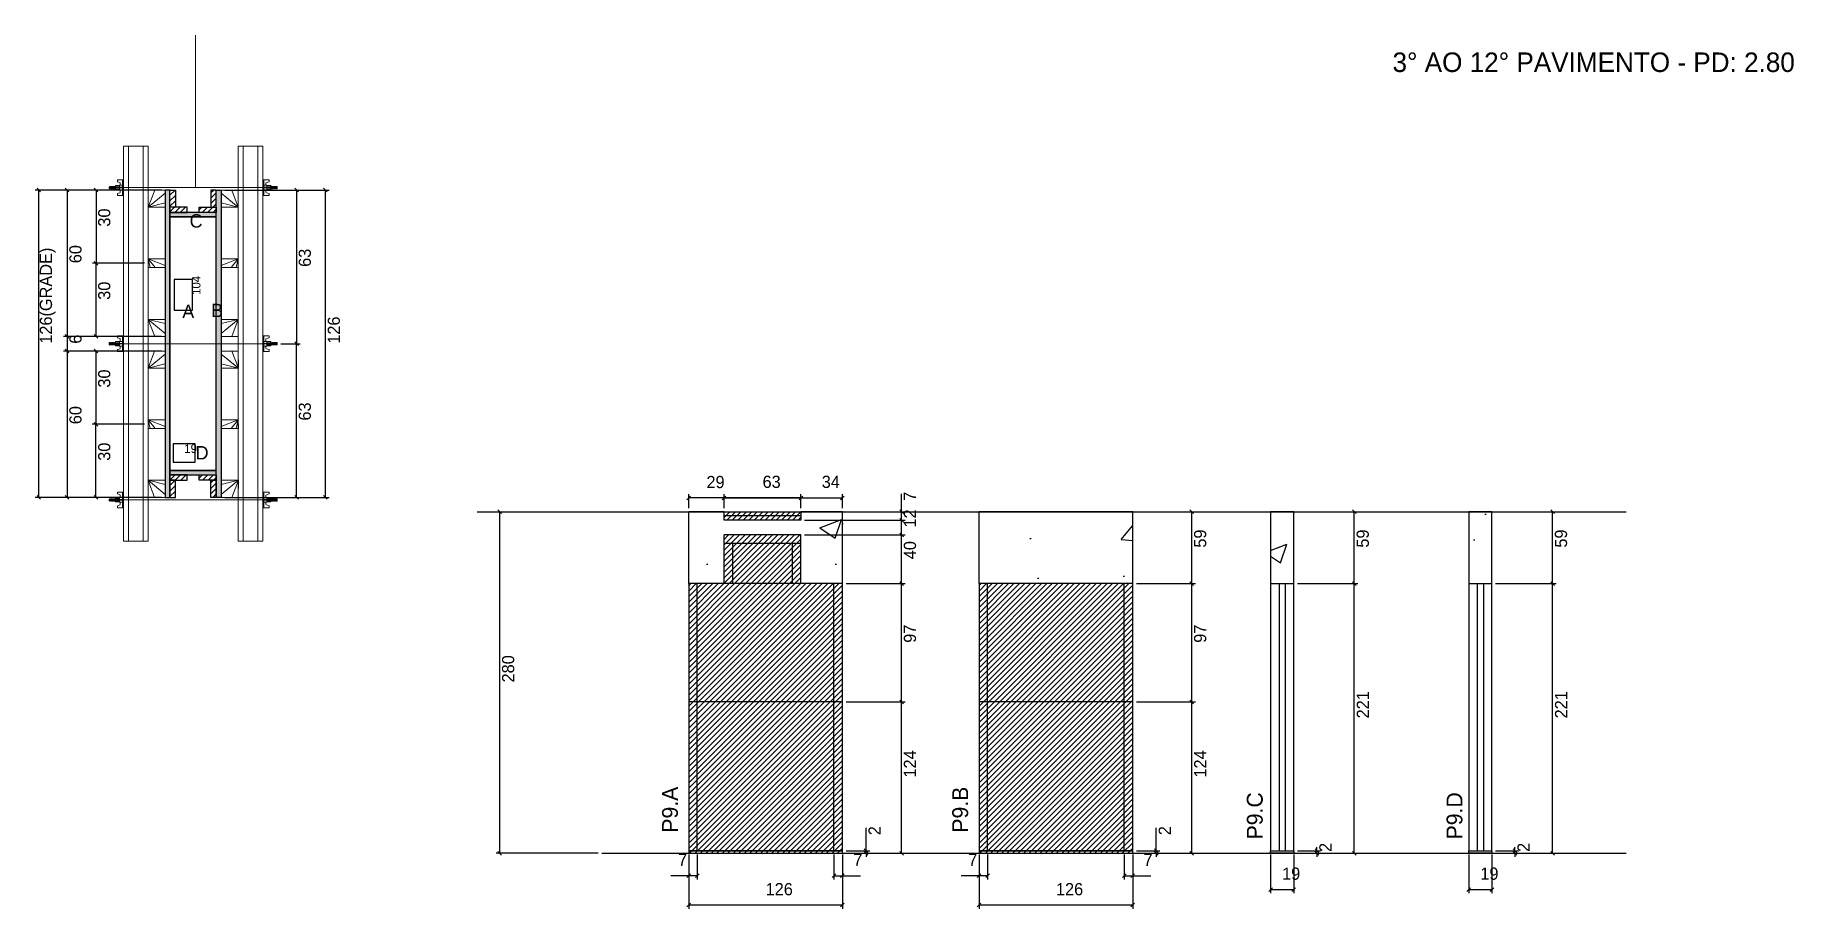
# Model space of a CAD drawing. Header units: metres. Extents: x 4241 to 5683, y 9775 to 10491.
import ezdxf

# ---------------------------------------------------------------- set-up
doc = ezdxf.new("R2010")
doc.units = ezdxf.units.M
for name, color, linetype in [('CHAPA', 7, 'Continuous'), ('COTA', 7, 'Continuous'), ('Hachura', 7, 'Continuous'), ('Madeira', 7, 'Continuous'), ('NIVEL 2° PAV.', 7, 'Continuous'), ('NOMENCLATURA', 7, 'Continuous'), ('Nível', 7, 'Continuous'), ('Painéis', 7, 'Continuous'), ('Perfil Metálico', 7, 'Continuous'), ('SARR_2.2x7', 7, 'Continuous'), ('SARRAFO', 7, 'Continuous'), ('Texto Seção', 7, 'Continuous'), ('TEXTO_GERAL', 7, 'Continuous')]:
    doc.layers.add(name, color=color, linetype=linetype)

msp = doc.modelspace()

# ---------------------------------------------------------------- hatches: boundary and pattern name
at = {"layer": 'COTA'}
h = msp.add_hatch(dxfattribs=at)
h.set_pattern_fill('AR-CONC')
h.paths.add_polyline_path([(4869.3, 10100.4), (4869.3, 10093.4), (4806.3, 10093.4), (4806.3, 10100.4), (4777.3, 10100.4), (4777.3, 10041.4), (4806.3, 10041.4), (4806.3, 10081.4), (4869.3, 10081.4), (4869.3, 10041.4), (4903.3, 10041.4), (4903.3, 10100.4), (4869.3, 10100.4)])
h = msp.add_hatch(dxfattribs=at)
h.set_pattern_fill('AR-CONC')
h.paths.add_polyline_path([(5015.3, 10041.4), (5141.3, 10041.4), (5141.3, 10100.4), (5015.3, 10100.4), (5015.3, 10041.4)])
h = msp.add_hatch(dxfattribs=at)
h.set_pattern_fill('AR-CONC')
h.paths.add_polyline_path([(5273.2, 10041.4), (5273.2, 10100.4), (5254.2, 10100.4), (5254.2, 10041.4), (5273.2, 10041.4)])
h = msp.add_hatch(dxfattribs=at)
h.set_pattern_fill('AR-CONC')
h.paths.add_polyline_path([(5435.7, 10041.4), (5435.7, 10100.4), (5416.7, 10100.4), (5416.7, 10041.4), (5435.7, 10041.4)])
at = {"layer": 'Hachura'}
h = msp.add_hatch(color=7, dxfattribs=at)
h.dxf.hatch_style = 1
h.paths.add_polyline_path([(4352, 10364.1), (4348, 10364.1), (4348, 10112.1), (4352, 10112.1), (4352, 10364.1)])
h = msp.add_hatch(dxfattribs=at)
h.set_pattern_fill('ANSI31')
h.paths.add_polyline_path([(4352, 10350.1), (4356.4, 10350.1), (4356.4, 10364.1), (4352, 10364.1), (4352, 10350.1)])
h = msp.add_hatch(dxfattribs=at)
h.set_pattern_fill('ANSI31')
h.paths.add_polyline_path([(4390, 10350.1), (4385.6, 10350.1), (4385.6, 10364.1), (4390, 10364.1), (4390, 10350.1)])
h = msp.add_hatch(color=7, dxfattribs=at)
h.dxf.hatch_style = 1
h.paths.add_polyline_path([(4390, 10364.1), (4394, 10364.1), (4394, 10112.1), (4390, 10112.1), (4390, 10364.1)])
h = msp.add_hatch(dxfattribs=at)
h.set_pattern_fill('ANSI31')
h.paths.add_polyline_path([(4352, 10345.7), (4352, 10350.1), (4366, 10350.1), (4366, 10345.7), (4352, 10345.7)])
h = msp.add_hatch(color=7, dxfattribs=at)
h.dxf.hatch_style = 1
h.paths.add_polyline_path([(4390, 10342.1), (4390, 10345.7), (4352, 10345.7), (4352, 10342.1), (4390, 10342.1)])
h = msp.add_hatch(color=7, dxfattribs=at)
h.dxf.hatch_style = 1
h.paths.add_polyline_path([(4390, 10342.1), (4390, 10345.7), (4352, 10345.7), (4352, 10342.1), (4390, 10342.1)])
h = msp.add_hatch(dxfattribs=at)
h.set_pattern_fill('ANSI31')
h.paths.add_polyline_path([(4390, 10345.7), (4390, 10350.1), (4376, 10350.1), (4376, 10345.7), (4390, 10345.7)])
h = msp.add_hatch(color=7, dxfattribs=at)
h.dxf.hatch_style = 1
h.paths.add_polyline_path([(4390, 10130.5), (4390, 10134.1), (4352, 10134.1), (4352, 10130.5), (4390, 10130.5)])
h = msp.add_hatch(color=7, dxfattribs=at)
h.dxf.hatch_style = 1
h.paths.add_polyline_path([(4390, 10130.5), (4390, 10134.1), (4352, 10134.1), (4352, 10130.5), (4390, 10130.5)])
h = msp.add_hatch(dxfattribs=at)
h.set_pattern_fill('ANSI31')
h.paths.add_polyline_path([(4352, 10126.1), (4352, 10130.5), (4366, 10130.5), (4366, 10126.1), (4352, 10126.1)])
h = msp.add_hatch(dxfattribs=at)
h.set_pattern_fill('ANSI31')
h.paths.add_polyline_path([(4352, 10126.1), (4356.4, 10126.1), (4356.4, 10112.1), (4352, 10112.1), (4352, 10126.1)])
h = msp.add_hatch(dxfattribs=at)
h.set_pattern_fill('ANSI31')
h.paths.add_polyline_path([(4390, 10126.1), (4390, 10130.5), (4376, 10130.5), (4376, 10126.1), (4390, 10126.1)])
h = msp.add_hatch(dxfattribs=at)
h.set_pattern_fill('ANSI31')
h.paths.add_polyline_path([(4390, 10126.1), (4385.6, 10126.1), (4385.6, 10112.1), (4390, 10112.1), (4390, 10126.1)])
h = msp.add_hatch(dxfattribs=at)
h.set_pattern_fill('ANSI31')
h.paths.add_polyline_path([(4869.3, 10100.4), (4806.3, 10100.4), (4806.3, 10093.4), (4869.3, 10093.4), (4869.3, 10100.4)])
h = msp.add_hatch(dxfattribs=at)
h.set_pattern_fill('ANSI31')
h.paths.add_polyline_path([(4869.3, 10081.4), (4806.3, 10081.4), (4806.3, 10041.4), (4869.3, 10041.4), (4869.3, 10081.4)])
h = msp.add_hatch(dxfattribs=at)
h.set_pattern_fill('ANSI31')
h.paths.add_polyline_path([(4903.3, 10041.4), (4777.3, 10041.4), (4777.3, 9820.4), (4903.3, 9820.4), (4903.3, 10041.4)])
h = msp.add_hatch(dxfattribs=at)
h.set_pattern_fill('ANSI31')
h.paths.add_polyline_path([(5141.3, 10041.4), (5015.3, 10041.4), (5015.3, 9820.4), (5141.3, 9820.4), (5141.3, 10041.4)])

# ---------------------------------------------------------------- linework, layer by layer
at = {"layer": 'CHAPA', "color": 1, "lineweight": 25}
for points in [[(4352, 10364.1), (4348, 10364.1), (4348, 10112.1), (4352, 10112.1)], [(4352, 10364.1), (4348, 10364.1), (4348, 10112.1), (4352, 10112.1)], [(4390, 10364.1), (4394, 10364.1), (4394, 10112.1), (4390, 10112.1)], [(4390, 10364.1), (4394, 10364.1), (4394, 10112.1), (4390, 10112.1)], [(4390, 10342.1), (4390, 10345.7), (4352, 10345.7), (4352, 10342.1)], [(4390, 10342.1), (4390, 10345.7), (4352, 10345.7), (4352, 10342.1)], [(4390, 10130.5), (4390, 10134.1), (4352, 10134.1), (4352, 10130.5)], [(4390, 10130.5), (4390, 10134.1), (4352, 10134.1), (4352, 10130.5)]]:
    msp.add_lwpolyline(points, close=True, dxfattribs=at)
at = {"layer": 'COTA', "color": 241, "lineweight": 25}
for p, q in [((4331, 10364.1), (4241.5, 10364.1)), ((4244.5, 10112.1), (4244.5, 10364.1)), ((4345, 10364.1), (4264.7, 10364.1)), ((4267.7, 10364.1), (4267.7, 10244.1)), ((4311, 10364.1), (4288.4, 10364.1)), ((4291.4, 10364.1), (4291.4, 10304.1)), ((4397, 10364.1), (4482.4, 10364.1)), ((4431, 10364.1), (4458.8, 10364.1)), ((4455.8, 10364.1), (4455.8, 10238.1)), ((4479.4, 10112.1), (4479.4, 10364.1)), ((4331, 10304.1), (4288.4, 10304.1)), ((4331, 10304.1), (4288.4, 10304.1)), ((4291.4, 10244.1), (4291.4, 10304.1)), ((4345, 10244.1), (4264.7, 10244.1)), ((4331, 10244.1), (4264.7, 10244.1)), ((4267.7, 10244.1), (4267.7, 10232.1)), ((4302, 10244.1), (4288.4, 10244.1)), ((4442.8, 10238.1), (4458.8, 10238.1)), ((4442.8, 10238.1), (4458.8, 10238.1)), ((4455.8, 10112.1), (4455.8, 10238.1)), ((4345, 10232.1), (4264.6, 10232.1)), ((4331, 10232.1), (4264.7, 10232.1)), ((4267.6, 10232.1), (4267.6, 10112.1)), ((4311, 10232.1), (4288.3, 10232.1)), ((4291.3, 10232.1), (4291.3, 10172.1)), ((4331, 10172.1), (4288.3, 10172.1)), ((4331, 10172.1), (4288.3, 10172.1)), ((4291.3, 10112.1), (4291.3, 10172.1)), ((4331, 10112.1), (4241.5, 10112.1)), ((4345, 10112.1), (4264.6, 10112.1)), ((4302, 10112.1), (4288.3, 10112.1)), ((4397, 10112.1), (4482.4, 10112.1)), ((4431, 10112.1), (4458.8, 10112.1)), ((4777.3, 10041.4), (4777.3, 10100.4)), ((4806.3, 10100.4), (4777.3, 10100.4)), ((4903.3, 10100.4), (4869.3, 10100.4)), ((4903.3, 10041.4), (4903.3, 10100.4)), ((5141.3, 10100.4), (5015.3, 10100.4)), ((5015.3, 10041.4), (5015.3, 10100.4)), ((5141.3, 10041.4), (5141.3, 10100.4))]:
    msp.add_line(p, q, dxfattribs=at)
at = {"layer": 'COTA', "color": 0, "lineweight": 25}
for p, q in [((4246, 10362.6), (4243, 10365.6)), ((4269.2, 10362.6), (4266.2, 10365.6)), ((4292.9, 10362.6), (4289.9, 10365.6)), ((4457.3, 10362.6), (4454.3, 10365.6)), ((4480.9, 10362.6), (4477.9, 10365.6)), ((4289.9, 10305.6), (4292.9, 10302.6)), ((4292.9, 10302.6), (4289.9, 10305.6)), ((4266.2, 10245.6), (4269.2, 10242.6)), ((4269.2, 10242.6), (4266.2, 10245.6)), ((4289.9, 10245.6), (4292.9, 10242.6)), ((4457.3, 10236.6), (4454.3, 10239.6)), ((4454.3, 10239.6), (4457.3, 10236.6)), ((4269.1, 10230.6), (4266.1, 10233.6)), ((4266.2, 10233.6), (4269.2, 10230.6)), ((4292.8, 10230.6), (4289.8, 10233.6)), ((4289.8, 10173.6), (4292.8, 10170.6)), ((4292.8, 10170.6), (4289.8, 10173.6)), ((4243, 10113.6), (4246, 10110.6)), ((4266.1, 10113.6), (4269.1, 10110.6)), ((4289.8, 10113.6), (4292.8, 10110.6)), ((4454.3, 10113.6), (4457.3, 10110.6)), ((4477.9, 10113.6), (4480.9, 10110.6)), ((4778.8, 10113.2), (4775.8, 10110.2)), ((4807.8, 10113.2), (4804.8, 10110.2)), ((4807.8, 10113.2), (4804.8, 10110.2)), ((4804.8, 10110.2), (4807.8, 10113.2)), ((4870.8, 10113.2), (4867.8, 10110.2)), ((4867.8, 10110.2), (4870.8, 10113.2)), ((4867.8, 10110.2), (4870.8, 10113.2)), ((4901.8, 10110.2), (4904.8, 10113.2)), ((4953.2, 10098.9), (4950.2, 10101.9)), ((4953.2, 10091.9), (4950.2, 10094.9)), ((4950.2, 10094.9), (4953.2, 10091.9)), ((5191.1, 10098.9), (5188.1, 10101.9)), ((5324.4, 10098.9), (5321.4, 10101.9)), ((5486.9, 10098.9), (5483.9, 10101.9)), ((4953.2, 10079.9), (4950.2, 10082.9)), ((4950.2, 10082.9), (4953.2, 10079.9)), ((4953.2, 10039.9), (4950.2, 10042.9)), ((4950.2, 10042.9), (4953.2, 10039.9)), ((5191.1, 10039.9), (5188.1, 10042.9)), ((5188.1, 10042.9), (5191.1, 10039.9)), ((5321.4, 10042.9), (5324.4, 10039.9)), ((5324.4, 10039.9), (5321.4, 10042.9)), ((5483.9, 10042.9), (5486.9, 10039.9)), ((5486.9, 10039.9), (5483.9, 10042.9)), ((4953.2, 9942.9), (4950.2, 9945.9)), ((4950.2, 9945.9), (4953.2, 9942.9)), ((5191.1, 9942.9), (5188.1, 9945.9)), ((5188.1, 9945.9), (5191.1, 9942.9)), ((4921.1, 9823.9), (4924.1, 9820.9)), ((4924.1, 9818.9), (4921.1, 9821.9)), ((4950.2, 9821.9), (4953.2, 9818.9)), ((5159, 9823.9), (5162, 9820.9)), ((5162, 9818.9), (5159, 9821.9)), ((5188.1, 9821.9), (5191.1, 9818.9)), ((5290.7, 9823.9), (5293.7, 9820.9)), ((5293.7, 9818.9), (5290.7, 9821.9)), ((5321.4, 9821.9), (5324.4, 9818.9)), ((5453.1, 9823.9), (5456.1, 9820.9)), ((5456.1, 9818.9), (5453.1, 9821.9)), ((5483.9, 9821.9), (5486.9, 9818.9)), ((4778.8, 9803.4), (4775.8, 9800.4)), ((4782.8, 9800.4), (4785.8, 9803.4)), ((4897.8, 9803.4), (4894.8, 9800.4)), ((4901.8, 9800.4), (4904.8, 9803.4)), ((5016.8, 9803.4), (5013.8, 9800.4)), ((5020.8, 9800.4), (5023.8, 9803.4)), ((5135.8, 9803.4), (5132.8, 9800.4)), ((5139.8, 9800.4), (5142.8, 9803.4)), ((5255.7, 9792), (5252.7, 9789)), ((5271.7, 9789), (5274.7, 9792)), ((5418.2, 9792), (5415.2, 9789)), ((5434.2, 9789), (5437.2, 9792)), ((4778.8, 9779.3), (4775.8, 9776.3)), ((4901.8, 9776.3), (4904.8, 9779.3)), ((5016.8, 9779.3), (5013.8, 9776.3)), ((5139.8, 9776.3), (5142.8, 9779.3))]:
    msp.add_line(p, q, dxfattribs=at)
at = {"layer": 'COTA', "color": 180, "lineweight": 25}
for p, q in [((4370.5, 10290.8), (4355.5, 10290.8)), ((4355.5, 10290.8), (4355.5, 10265.5)), ((4370.5, 10265.5), (4370.5, 10290.8)), ((4355.5, 10265.5), (4370.5, 10265.5)), ((4372.7, 10156.1), (4354.7, 10156.1)), ((4354.7, 10156.1), (4354.7, 10141.1)), ((4372.7, 10141.1), (4372.7, 10156.1)), ((4354.7, 10141.1), (4372.7, 10141.1))]:
    msp.add_line(p, q, dxfattribs=at)
at = {"layer": 'COTA', "color": 4, "lineweight": 25}
for p, q in [((4777.3, 10103.4), (4777.3, 10114.7)), ((4806.3, 10111.7), (4777.3, 10111.7)), ((4806.3, 10103.4), (4806.3, 10114.7)), ((4806.3, 10103.4), (4806.3, 10114.7)), ((4806.3, 10103.4), (4806.3, 10114.7)), ((4869.3, 10111.7), (4806.3, 10111.7)), ((4806.3, 10111.7), (4869.3, 10111.7)), ((4869.3, 10103.4), (4869.3, 10114.7)), ((4869.3, 10103.4), (4869.3, 10114.7)), ((4869.3, 10103.4), (4869.3, 10114.7)), ((4869.3, 10111.7), (4903.3, 10111.7)), ((4903.3, 10103.4), (4903.3, 10114.7)), ((4951.7, 10100.4), (4951.7, 10115.1)), ((4872.3, 10093.4), (4954.7, 10093.4)), ((4872.3, 10093.4), (4954.7, 10093.4)), ((4906.3, 10100.4), (4954.7, 10100.4)), ((4951.7, 10093.4), (4951.7, 10100.4)), ((4951.7, 10081.4), (4951.7, 10093.4)), ((5144.3, 10100.4), (5192.6, 10100.4)), ((5189.6, 10041.4), (5189.6, 10100.4)), ((5276.2, 10100.4), (5325.9, 10100.4)), ((5322.9, 10041.4), (5322.9, 10100.4)), ((5438.7, 10100.4), (5488.4, 10100.4)), ((5485.4, 10041.4), (5485.4, 10100.4)), ((4872.3, 10081.4), (4954.7, 10081.4)), ((4872.3, 10081.4), (4954.7, 10081.4)), ((4951.7, 10041.4), (4951.7, 10081.4)), ((4906.3, 10041.4), (4954.7, 10041.4)), ((4906.3, 10041.4), (4954.7, 10041.4)), ((4951.7, 9944.4), (4951.7, 10041.4)), ((5144.3, 10041.4), (5192.6, 10041.4)), ((5144.3, 10041.4), (5192.6, 10041.4)), ((5189.6, 9944.4), (5189.6, 10041.4)), ((5276.2, 10041.4), (5325.9, 10041.4)), ((5276.2, 10041.4), (5325.9, 10041.4)), ((5322.9, 9820.4), (5322.9, 10041.4)), ((5438.7, 10041.4), (5488.4, 10041.4)), ((5438.7, 10041.4), (5488.4, 10041.4)), ((5485.4, 9820.4), (5485.4, 10041.4)), ((4906.3, 9944.4), (4954.7, 9944.4)), ((4944.2, 9944.4), (4954.7, 9944.4)), ((4951.7, 9820.4), (4951.7, 9944.4)), ((5144.3, 9944.4), (5192.6, 9944.4)), ((5182.1, 9944.4), (5192.6, 9944.4)), ((5189.6, 9820.4), (5189.6, 9944.4)), ((4922.6, 9822.4), (4922.6, 9841.2)), ((5160.5, 9822.4), (5160.5, 9841.2)), ((4777.3, 9819.4), (4777.3, 9774.8)), ((4784.3, 9819.4), (4784.3, 9798.9)), ((4896.3, 9819.4), (4896.3, 9798.9)), ((4903.3, 9819.4), (4903.3, 9774.8)), ((4906.3, 9822.4), (4925.6, 9822.4)), ((4906.3, 9820.4), (4925.6, 9820.4)), ((4906.3, 9820.4), (4954.7, 9820.4)), ((4922.6, 9820.4), (4922.6, 9822.4)), ((4922.6, 9820.4), (4922.6, 9817.4)), ((5015.3, 9819.4), (5015.3, 9774.8)), ((5022.3, 9819.4), (5022.3, 9798.9)), ((5134.3, 9819.4), (5134.3, 9798.9)), ((5141.3, 9819.4), (5141.3, 9774.8)), ((5144.3, 9822.4), (5163.5, 9822.4)), ((5144.3, 9820.4), (5163.5, 9820.4)), ((5144.3, 9820.4), (5192.6, 9820.4)), ((5160.5, 9820.4), (5160.5, 9822.4)), ((5160.5, 9820.4), (5160.5, 9817.4)), ((5254.2, 9819.4), (5254.2, 9787.5)), ((5273.2, 9819.4), (5273.2, 9787.5)), ((5276.2, 9822.4), (5295.2, 9822.4)), ((5276.2, 9820.4), (5295.2, 9820.4)), ((5276.2, 9820.4), (5325.9, 9820.4)), ((5292.2, 9822.4), (5292.2, 9825.4)), ((5292.2, 9820.4), (5292.2, 9822.4)), ((5292.2, 9820.4), (5292.2, 9817.4)), ((5416.7, 9819.4), (5416.7, 9787.5)), ((5435.7, 9819.4), (5435.7, 9787.5)), ((5438.7, 9822.4), (5457.6, 9822.4)), ((5438.7, 9820.4), (5457.6, 9820.4)), ((5438.7, 9820.4), (5488.4, 9820.4)), ((5454.6, 9822.4), (5454.6, 9825.4)), ((5454.6, 9820.4), (5454.6, 9822.4)), ((5454.6, 9820.4), (5454.6, 9817.4)), ((4777.3, 9817.4), (4777.3, 9798.9)), ((4903.3, 9817.4), (4903.3, 9798.9)), ((5015.3, 9817.4), (5015.3, 9798.9)), ((5141.3, 9817.4), (5141.3, 9798.9)), ((4777.3, 9801.9), (4762.6, 9801.9)), ((4784.3, 9801.9), (4777.3, 9801.9)), ((4896.3, 9801.9), (4903.3, 9801.9)), ((4903.3, 9801.9), (4918.1, 9801.9)), ((5015.3, 9801.9), (5000.5, 9801.9)), ((5022.3, 9801.9), (5015.3, 9801.9)), ((5134.3, 9801.9), (5141.3, 9801.9)), ((5141.3, 9801.9), (5156, 9801.9)), ((5254.2, 9790.5), (5273.2, 9790.5)), ((5416.7, 9790.5), (5435.7, 9790.5)), ((4903.3, 9777.8), (4777.3, 9777.8)), ((5141.3, 9777.8), (5015.3, 9777.8))]:
    msp.add_line(p, q, dxfattribs=at)
at = {"layer": 'COTA', "color": 241, "lineweight": 25}
for points in [[(5273.2, 10041.4), (5273.2, 10100.4), (5254.2, 10100.4), (5254.2, 10041.4)], [(5435.7, 10041.4), (5435.7, 10100.4), (5416.7, 10100.4), (5416.7, 10041.4)]]:
    msp.add_lwpolyline(points, dxfattribs=at)
at = {"layer": 'Hachura', "color": 0, "lineweight": 9}
for p, q in [((4302.6, 10367.1), (4302.2, 10366.8)), ((4302.2, 10366.8), (4302.2, 10365.5)), ((4302.9, 10367.1), (4302.6, 10367.1)), ((4302.6, 10365.2), (4302.6, 10367.1)), ((4303.2, 10365.2), (4302.6, 10366.5)), ((4303.1, 10365.1), (4302.6, 10366.2)), ((4302.9, 10367.1), (4303.8, 10365.2)), ((4302.9, 10367.1), (4303.8, 10365.2)), ((4303, 10367.2), (4304.1, 10365)), ((4304.3, 10365.1), (4303.2, 10367.2)), ((4304, 10367.1), (4303.4, 10367.1)), ((4304.4, 10365.2), (4303.4, 10367.1)), ((4304, 10367.1), (4305, 10365.2)), ((4304.1, 10367.2), (4305.2, 10365)), ((4305.4, 10365.1), (4304.4, 10367.2)), ((4305.2, 10367.1), (4304.6, 10367.1)), ((4305.5, 10365.2), (4304.6, 10367.1)), ((4304.8, 10367.1), (4304.6, 10367.1)), ((4305.2, 10367.1), (4306.2, 10365.2)), ((4305.3, 10367.2), (4306.4, 10365)), ((4306.6, 10365.1), (4305.5, 10367.2)), ((4306.4, 10367.1), (4305.7, 10367.1)), ((4306.7, 10365.2), (4305.7, 10367.1)), ((4306.4, 10367.1), (4307.3, 10365.2)), ((4307.3, 10366), (4306.7, 10367.2)), ((4307.3, 10366.2), (4306.9, 10367.1)), ((4307.3, 10367.1), (4306.9, 10367.1)), ((4307.3, 10364.4), (4307.3, 10367.8)), ((4307.3, 10367.8), (4310.5, 10367.8)), ((4307.3, 10366.7), (4310.5, 10366.7)), ((4307.4, 10364.4), (4307.4, 10367.8)), ((4314, 10372.5), (4308.9, 10372.5)), ((4308.9, 10372.5), (4308.9, 10370.9)), ((4308.9, 10370.9), (4311.1, 10370.3)), ((4310.5, 10368), (4310.5, 10364.2)), ((4313.1, 10368), (4310.5, 10368)), ((4313.1, 10366.4), (4311.1, 10366.4)), ((4311.1, 10365.9), (4313.1, 10365.9)), ((4311.3, 10370), (4311.3, 10368)), ((4313.1, 10372.5), (4313.1, 10359.6)), ((4313.1, 10372.5), (4313.1, 10367.4)), ((4313.1, 10372.4), (4314, 10372.4)), ((4313.1, 10372.2), (4314, 10372.2)), ((4313.1, 10371.8), (4314, 10371.8)), ((4313.1, 10371.4), (4314, 10371.4)), ((4313.1, 10370.5), (4314, 10370.5)), ((4313.1, 10369.1), (4314, 10369.1)), ((4313.1, 10366.1), (4313.1, 10368)), ((4313.1, 10367.4), (4313.1, 10366.7)), ((4313.1, 10366.1), (4314, 10366.1)), ((4313.4, 10367), (4313.2, 10367)), ((4313.9, 10367), (4313.4, 10367)), ((4314, 10359.6), (4314, 10372.5)), ((4314, 10360.6), (4314, 10368.4)), ((4428, 10359.6), (4428, 10372.5)), ((4428, 10372.5), (4433.2, 10372.5)), ((4429, 10372.4), (4428, 10372.4)), ((4429, 10372.2), (4428, 10372.2)), ((4429, 10371.8), (4428, 10371.8)), ((4429, 10371.4), (4428, 10371.4)), ((4429, 10370.5), (4428, 10370.5)), ((4429, 10369.1), (4428, 10369.1)), ((4428, 10360.6), (4428, 10368.4)), ((4428.9, 10366.1), (4428, 10366.1)), ((4428.2, 10367), (4428.6, 10367)), ((4428.6, 10367), (4428.8, 10367)), ((4428.9, 10372.5), (4428.9, 10359.6)), ((4428.9, 10372.5), (4428.9, 10367.4)), ((4428.9, 10366.1), (4428.9, 10368)), ((4428.9, 10368), (4431.5, 10368)), ((4428.9, 10367.4), (4428.9, 10366.7)), ((4428.9, 10366.4), (4430.9, 10366.4)), ((4430.9, 10365.9), (4428.9, 10365.9)), ((4430.7, 10370), (4430.7, 10368)), ((4433.2, 10370.9), (4431, 10370.3)), ((4431.5, 10368), (4431.5, 10364.2)), ((4434.7, 10367.8), (4431.5, 10367.8)), ((4434.7, 10366.7), (4431.5, 10366.7)), ((4433.2, 10372.5), (4433.2, 10370.9)), ((4434.7, 10364.4), (4434.7, 10367.8)), ((4434.7, 10364.4), (4434.7, 10367.8)), ((4434.7, 10366), (4435.4, 10367.2)), ((4435.7, 10367.1), (4434.7, 10365.2)), ((4434.7, 10366.2), (4435.2, 10367.1)), ((4434.7, 10367.1), (4435.2, 10367.1)), ((4435.4, 10365.2), (4436.4, 10367.1)), ((4435.5, 10365.1), (4436.5, 10367.2)), ((4436.8, 10367.2), (4435.7, 10365)), ((4435.7, 10367.1), (4436.4, 10367.1)), ((4436.9, 10367.1), (4435.9, 10365.2)), ((4436.5, 10365.2), (4437.5, 10367.1)), ((4436.6, 10365.1), (4437.7, 10367.2)), ((4437.9, 10367.2), (4436.9, 10365)), ((4436.9, 10367.1), (4437.5, 10367.1)), ((4438, 10367.1), (4437.1, 10365.2)), ((4437.3, 10367.1), (4437.5, 10367.1)), ((4437.7, 10365.2), (4438.7, 10367.1)), ((4437.8, 10365.1), (4438.9, 10367.2)), ((4439.1, 10367.2), (4438, 10365)), ((4438, 10367.1), (4438.7, 10367.1)), ((4439.2, 10367.1), (4438.2, 10365.2)), ((4439.2, 10367.1), (4438.2, 10365.2)), ((4438.9, 10365.2), (4439.5, 10366.5)), ((4438.9, 10365.1), (4439.5, 10366.2)), ((4439.2, 10367.1), (4439.5, 10367.1)), ((4439.5, 10367.1), (4439.8, 10366.8)), ((4439.5, 10365.2), (4439.5, 10367.1)), ((4439.8, 10366.8), (4439.8, 10365.5)), ((4302.6, 10365.2), (4302.2, 10365.5)), ((4302.6, 10365.7), (4302.9, 10365)), ((4302.6, 10365.4), (4302.7, 10365.2)), ((4303.2, 10365.2), (4303.8, 10365.2)), ((4305, 10365.2), (4304.4, 10365.2)), ((4305.7, 10365.2), (4305.5, 10365.2)), ((4305.7, 10365.2), (4306.2, 10365.2)), ((4306.7, 10365.2), (4307.3, 10365.2)), ((4307.3, 10365.2), (4310.5, 10365.2)), ((4310.5, 10364.4), (4307.3, 10364.4)), ((4308.9, 10361.3), (4311.1, 10361.9)), ((4308.9, 10359.6), (4308.9, 10361.3)), ((4313.1, 10359.6), (4308.9, 10359.6)), ((4310.5, 10364.2), (4310.5, 10364.4)), ((4310.5, 10364.2), (4310.5, 10364.4)), ((4310.5, 10364.2), (4313.1, 10364.2)), ((4311.3, 10362.2), (4311.3, 10364.2)), ((4313.1, 10363.1), (4314, 10363.1)), ((4313.1, 10361.6), (4314, 10361.6)), ((4313.1, 10360.8), (4314, 10360.8)), ((4313.1, 10360.3), (4314, 10360.3)), ((4313.1, 10360), (4314, 10360)), ((4313.1, 10359.8), (4314, 10359.8)), ((4313.1, 10359.6), (4314, 10359.6)), ((4313.3, 10365.1), (4313.7, 10365.1)), ((4429, 10363.1), (4428, 10363.1)), ((4429, 10361.6), (4428, 10361.6)), ((4429, 10360.8), (4428, 10360.8)), ((4429, 10360.3), (4428, 10360.3)), ((4429, 10360), (4428, 10360)), ((4429, 10359.8), (4428, 10359.8)), ((4428.9, 10359.6), (4428, 10359.6)), ((4428.8, 10365.1), (4428.4, 10365.1)), ((4431.5, 10364.2), (4428.9, 10364.2)), ((4428.9, 10359.6), (4433.2, 10359.6)), ((4430.7, 10362.2), (4430.7, 10364.2)), ((4433.2, 10361.3), (4431, 10361.9)), ((4434.7, 10365.2), (4431.5, 10365.2)), ((4431.5, 10364.4), (4434.7, 10364.4)), ((4431.5, 10364.2), (4431.5, 10364.4)), ((4431.5, 10364.2), (4431.5, 10364.4)), ((4433.2, 10359.6), (4433.2, 10361.3)), ((4435.4, 10365.2), (4434.7, 10365.2)), ((4436.3, 10365.2), (4435.9, 10365.2)), ((4436.3, 10365.2), (4436.5, 10365.2)), ((4437.1, 10365.2), (4437.7, 10365.2)), ((4438.9, 10365.2), (4438.2, 10365.2)), ((4439.5, 10365.7), (4439.2, 10365)), ((4439.5, 10365.4), (4439.4, 10365.2)), ((4439.5, 10365.2), (4439.8, 10365.5)), ((4302.5, 10239.1), (4302.2, 10238.8)), ((4302.2, 10238.8), (4302.2, 10237.5)), ((4302.5, 10237.2), (4302.2, 10237.5)), ((4302.9, 10239.1), (4302.5, 10239.1)), ((4302.5, 10237.2), (4302.5, 10239.1)), ((4303.2, 10237.2), (4302.5, 10238.5)), ((4303.1, 10237.1), (4302.5, 10238.2)), ((4302.5, 10237.7), (4302.9, 10237)), ((4302.5, 10237.4), (4302.7, 10237.2)), ((4302.9, 10239.2), (4304, 10237)), ((4302.9, 10239.1), (4303.8, 10237.2)), ((4302.9, 10239.1), (4303.8, 10237.2)), ((4304.3, 10237.1), (4303.2, 10239.2)), ((4303.2, 10237.2), (4303.8, 10237.2)), ((4304, 10239.1), (4303.4, 10239.1)), ((4304.3, 10237.2), (4303.4, 10239.1)), ((4304, 10239.1), (4305, 10237.2)), ((4304.1, 10239.2), (4305.2, 10237)), ((4305.4, 10237.1), (4304.3, 10239.2)), ((4305, 10237.2), (4304.3, 10237.2)), ((4305.2, 10239.1), (4304.5, 10239.1)), ((4305.5, 10237.2), (4304.5, 10239.1)), ((4304.7, 10239.1), (4304.5, 10239.1)), ((4305.2, 10239.1), (4306.1, 10237.2)), ((4305.3, 10239.2), (4306.4, 10237)), ((4306.6, 10237.1), (4305.5, 10239.2)), ((4305.7, 10237.2), (4305.5, 10237.2)), ((4306.3, 10239.1), (4305.7, 10239.1)), ((4306.7, 10237.2), (4305.7, 10239.1)), ((4305.7, 10237.2), (4306.1, 10237.2)), ((4306.3, 10239.1), (4307.3, 10237.2)), ((4307.3, 10238), (4306.7, 10239.2)), ((4306.7, 10237.2), (4307.3, 10237.2)), ((4307.3, 10238.2), (4306.9, 10239.1)), ((4307.3, 10239.1), (4306.9, 10239.1)), ((4307.3, 10236.4), (4307.3, 10239.8)), ((4307.3, 10239.8), (4310.5, 10239.8)), ((4307.3, 10238.7), (4310.5, 10238.7)), ((4307.3, 10237.2), (4310.5, 10237.2)), ((4310.5, 10236.4), (4307.3, 10236.4)), ((4307.4, 10236.4), (4307.4, 10239.8)), ((4314, 10244.5), (4308.9, 10244.5)), ((4308.9, 10244.5), (4308.9, 10242.9)), ((4308.9, 10242.9), (4311.1, 10242.3)), ((4310.5, 10240), (4310.5, 10236.1)), ((4313.1, 10240), (4310.5, 10240)), ((4310.5, 10236.1), (4310.5, 10236.4)), ((4310.5, 10236.1), (4310.5, 10236.4)), ((4310.5, 10236.1), (4313.1, 10236.1)), ((4313.1, 10238.4), (4311.1, 10238.4)), ((4311.1, 10237.9), (4313.1, 10237.9)), ((4311.3, 10242), (4311.3, 10240)), ((4311.3, 10234.2), (4311.3, 10236.2)), ((4313.1, 10244.5), (4313.1, 10231.6)), ((4313.1, 10244.5), (4313.1, 10239.4)), ((4313.1, 10244.4), (4314, 10244.4)), ((4313.1, 10244.2), (4314, 10244.2)), ((4313.1, 10243.8), (4314, 10243.8)), ((4313.1, 10243.4), (4314, 10243.4)), ((4313.1, 10242.5), (4314, 10242.5)), ((4313.1, 10241.1), (4314, 10241.1)), ((4313.1, 10238.1), (4313.1, 10240)), ((4313.1, 10239.4), (4313.1, 10238.7)), ((4313.1, 10238.1), (4314, 10238.1)), ((4313.4, 10239), (4313.2, 10239)), ((4313.2, 10237.1), (4313.7, 10237.1)), ((4313.9, 10239), (4313.4, 10239)), ((4314, 10231.6), (4314, 10244.5)), ((4314, 10232.6), (4314, 10240.4)), ((4428, 10231.6), (4428, 10244.5)), ((4428, 10244.5), (4433.1, 10244.5)), ((4428.9, 10244.4), (4428, 10244.4)), ((4428.9, 10244.2), (4428, 10244.2)), ((4428.9, 10243.8), (4428, 10243.8)), ((4428.9, 10243.4), (4428, 10243.4)), ((4428.9, 10242.5), (4428, 10242.5)), ((4428.9, 10241.1), (4428, 10241.1)), ((4428, 10232.6), (4428, 10240.4)), ((4428.9, 10238.1), (4428, 10238.1)), ((4428.2, 10239), (4428.6, 10239)), ((4428.8, 10237.1), (4428.4, 10237.1)), ((4428.6, 10239), (4428.8, 10239)), ((4428.9, 10244.5), (4428.9, 10231.6)), ((4428.9, 10244.5), (4428.9, 10239.4)), ((4428.9, 10238.1), (4428.9, 10240)), ((4428.9, 10240), (4431.5, 10240)), ((4428.9, 10239.4), (4428.9, 10238.7)), ((4428.9, 10238.4), (4430.9, 10238.4)), ((4430.9, 10237.9), (4428.9, 10237.9)), ((4431.5, 10236.1), (4428.9, 10236.1)), ((4430.7, 10242), (4430.7, 10240)), ((4430.7, 10234.2), (4430.7, 10236.2)), ((4433.2, 10242.9), (4431, 10242.3)), ((4431.5, 10240), (4431.5, 10236.1)), ((4434.7, 10239.8), (4431.5, 10239.8)), ((4434.7, 10238.7), (4431.5, 10238.7)), ((4434.7, 10237.2), (4431.5, 10237.2)), ((4431.5, 10236.4), (4434.7, 10236.4)), ((4431.5, 10236.1), (4431.5, 10236.4)), ((4431.5, 10236.1), (4431.5, 10236.4)), ((4433.2, 10244.5), (4433.2, 10242.9)), ((4434.7, 10236.4), (4434.7, 10239.8)), ((4434.7, 10236.4), (4434.7, 10239.8)), ((4434.7, 10238), (4435.4, 10239.2)), ((4435.7, 10239.1), (4434.7, 10237.2)), ((4434.7, 10238.2), (4435.2, 10239.1)), ((4434.7, 10239.1), (4435.2, 10239.1)), ((4435.4, 10237.2), (4434.7, 10237.2)), ((4435.4, 10237.1), (4436.5, 10239.2)), ((4435.4, 10237.2), (4436.3, 10239.1)), ((4436.8, 10239.2), (4435.7, 10237)), ((4435.7, 10239.1), (4436.3, 10239.1)), ((4436.8, 10239.1), (4435.9, 10237.2)), ((4436.3, 10237.2), (4435.9, 10237.2)), ((4436.3, 10237.2), (4436.5, 10237.2)), ((4436.5, 10237.2), (4437.5, 10239.1)), ((4436.6, 10237.1), (4437.7, 10239.2)), ((4437.9, 10239.2), (4436.8, 10237)), ((4436.8, 10239.1), (4437.5, 10239.1)), ((4438, 10239.1), (4437, 10237.2)), ((4437, 10237.2), (4437.7, 10237.2)), ((4437.3, 10239.1), (4437.5, 10239.1)), ((4437.7, 10237.2), (4438.7, 10239.1)), ((4437.8, 10237.1), (4438.8, 10239.2)), ((4439.1, 10239.2), (4438, 10237)), ((4438, 10239.1), (4438.7, 10239.1)), ((4439.2, 10239.1), (4438.2, 10237.2)), ((4439.2, 10239.1), (4438.2, 10237.2)), ((4438.8, 10237.2), (4438.2, 10237.2)), ((4438.8, 10237.2), (4439.5, 10238.5)), ((4438.9, 10237.1), (4439.5, 10238.2)), ((4439.2, 10239.1), (4439.5, 10239.1)), ((4439.5, 10237.7), (4439.2, 10237)), ((4439.5, 10237.4), (4439.4, 10237.2)), ((4439.5, 10239.1), (4439.8, 10238.8)), ((4439.5, 10237.2), (4439.5, 10239.1)), ((4439.5, 10237.2), (4439.8, 10237.5)), ((4439.8, 10238.8), (4439.8, 10237.5)), ((4308.9, 10233.3), (4311.1, 10233.9)), ((4308.9, 10231.6), (4308.9, 10233.3)), ((4313.1, 10231.6), (4308.9, 10231.6)), ((4313.1, 10235.1), (4314, 10235.1)), ((4313.1, 10233.6), (4314, 10233.6)), ((4313.1, 10232.8), (4314, 10232.8)), ((4313.1, 10232.3), (4314, 10232.3)), ((4313.1, 10232), (4314, 10232)), ((4313.1, 10231.8), (4314, 10231.8)), ((4313.1, 10231.6), (4314, 10231.6)), ((4428.9, 10235.1), (4428, 10235.1)), ((4428.9, 10233.6), (4428, 10233.6)), ((4428.9, 10232.8), (4428, 10232.8)), ((4428.9, 10232.3), (4428, 10232.3)), ((4428.9, 10232), (4428, 10232)), ((4428.9, 10231.8), (4428, 10231.8)), ((4428.9, 10231.6), (4428, 10231.6)), ((4428.9, 10231.6), (4433.2, 10231.6)), ((4433.2, 10233.3), (4431, 10233.9)), ((4433.2, 10231.6), (4433.2, 10233.3)), ((4302.6, 10111), (4302.2, 10110.7)), ((4302.2, 10109.4), (4302.2, 10110.7)), ((4302.6, 10109.1), (4302.2, 10109.4)), ((4302.6, 10110.5), (4302.9, 10111.1)), ((4303.1, 10111.1), (4302.6, 10110)), ((4302.6, 10110.7), (4302.7, 10111)), ((4303.2, 10111), (4302.6, 10109.7)), ((4302.6, 10111), (4302.6, 10109.1)), ((4302.9, 10109.1), (4302.6, 10109.1)), ((4302.9, 10109.1), (4303.8, 10111)), ((4302.9, 10109.1), (4303.8, 10111)), ((4303, 10109), (4304.1, 10111.1)), ((4304.3, 10111.1), (4303.2, 10108.9)), ((4303.2, 10111), (4303.8, 10111)), ((4304.4, 10111), (4303.4, 10109.1)), ((4304, 10109.1), (4303.4, 10109.1)), ((4304, 10109.1), (4305, 10111)), ((4304.1, 10109), (4305.2, 10111.1)), ((4305.4, 10111.1), (4304.4, 10108.9)), ((4305, 10111), (4304.4, 10111)), ((4305.5, 10111), (4304.6, 10109.1)), ((4305.2, 10109.1), (4304.6, 10109.1)), ((4304.8, 10109.1), (4304.6, 10109.1)), ((4305.2, 10109.1), (4306.2, 10111)), ((4305.3, 10109), (4306.4, 10111.1)), ((4306.6, 10111.1), (4305.5, 10108.9)), ((4305.7, 10111), (4305.5, 10111)), ((4305.7, 10111), (4306.2, 10111)), ((4306.7, 10111), (4305.7, 10109.1)), ((4306.4, 10109.1), (4305.7, 10109.1)), ((4306.4, 10109.1), (4307.3, 10111)), ((4306.7, 10111), (4307.3, 10111)), ((4307.3, 10110.2), (4306.7, 10108.9)), ((4307.3, 10110), (4306.9, 10109.1)), ((4307.3, 10109.1), (4306.9, 10109.1)), ((4307.3, 10111.8), (4307.3, 10108.4)), ((4310.5, 10111.8), (4307.3, 10111.8)), ((4307.3, 10111), (4310.5, 10111)), ((4307.3, 10109.4), (4310.5, 10109.4)), ((4307.3, 10108.4), (4310.5, 10108.4)), ((4307.4, 10111.8), (4307.4, 10108.4)), ((4313.1, 10116.5), (4308.9, 10116.5)), ((4308.9, 10116.5), (4308.9, 10114.9)), ((4308.9, 10114.9), (4311.1, 10114.3)), ((4310.5, 10108.2), (4310.5, 10112)), ((4310.5, 10112), (4313.1, 10112)), ((4310.5, 10112), (4310.5, 10111.8)), ((4310.5, 10112), (4310.5, 10111.8)), ((4313.1, 10108.2), (4310.5, 10108.2)), ((4311.1, 10110.3), (4313.1, 10110.3)), ((4313.1, 10109.8), (4311.1, 10109.8)), ((4311.3, 10114), (4311.3, 10112)), ((4311.3, 10106.2), (4311.3, 10108.2)), ((4313.1, 10103.6), (4313.1, 10116.5)), ((4313.1, 10116.5), (4314, 10116.5)), ((4313.1, 10116.4), (4314, 10116.4)), ((4313.1, 10116.2), (4314, 10116.2)), ((4313.1, 10115.8), (4314, 10115.8)), ((4313.1, 10115.4), (4314, 10115.4)), ((4313.1, 10114.5), (4314, 10114.5)), ((4313.1, 10113.1), (4314, 10113.1)), ((4313.1, 10110.1), (4313.1, 10108.2)), ((4313.1, 10110.1), (4314, 10110.1)), ((4313.1, 10108.8), (4313.1, 10109.4)), ((4313.1, 10103.6), (4313.1, 10108.8)), ((4313.1, 10107), (4314, 10107)), ((4313.4, 10109.1), (4313.2, 10109.1)), ((4313.3, 10111.1), (4313.7, 10111.1)), ((4313.9, 10109.1), (4313.4, 10109.1)), ((4314, 10116.5), (4314, 10103.6)), ((4314, 10115.6), (4314, 10107.8)), ((4428, 10116.5), (4428, 10103.6)), ((4428.9, 10116.5), (4428, 10116.5)), ((4429, 10116.4), (4428, 10116.4)), ((4429, 10116.2), (4428, 10116.2)), ((4429, 10115.8), (4428, 10115.8)), ((4428, 10115.6), (4428, 10107.8)), ((4429, 10115.4), (4428, 10115.4)), ((4429, 10114.5), (4428, 10114.5)), ((4429, 10113.1), (4428, 10113.1)), ((4428.9, 10110.1), (4428, 10110.1)), ((4429, 10107), (4428, 10107)), ((4428.2, 10109.1), (4428.6, 10109.1)), ((4428.8, 10111.1), (4428.4, 10111.1)), ((4428.6, 10109.1), (4428.8, 10109.1)), ((4428.9, 10103.6), (4428.9, 10116.5)), ((4428.9, 10116.5), (4433.2, 10116.5)), ((4431.5, 10112), (4428.9, 10112)), ((4430.9, 10110.3), (4428.9, 10110.3)), ((4428.9, 10110.1), (4428.9, 10108.2)), ((4428.9, 10109.8), (4430.9, 10109.8)), ((4428.9, 10108.8), (4428.9, 10109.4)), ((4428.9, 10103.6), (4428.9, 10108.8)), ((4428.9, 10108.2), (4431.5, 10108.2)), ((4430.7, 10114), (4430.7, 10112)), ((4430.7, 10106.2), (4430.7, 10108.2)), ((4433.2, 10114.9), (4431, 10114.3)), ((4431.5, 10108.2), (4431.5, 10112)), ((4431.5, 10112), (4431.5, 10111.8)), ((4431.5, 10112), (4431.5, 10111.8)), ((4431.5, 10111.8), (4434.7, 10111.8)), ((4434.7, 10111), (4431.5, 10111)), ((4434.7, 10109.4), (4431.5, 10109.4)), ((4434.7, 10108.4), (4431.5, 10108.4)), ((4433.2, 10116.5), (4433.2, 10114.9)), ((4434.7, 10111.8), (4434.7, 10108.4)), ((4434.7, 10111.8), (4434.7, 10108.4)), ((4435.4, 10111), (4434.7, 10111)), ((4435.7, 10109.1), (4434.7, 10111)), ((4434.7, 10110.2), (4435.4, 10108.9)), ((4434.7, 10110), (4435.2, 10109.1)), ((4434.7, 10109.1), (4435.2, 10109.1)), ((4435.4, 10111), (4436.4, 10109.1)), ((4435.5, 10111.1), (4436.5, 10108.9)), ((4436.8, 10109), (4435.7, 10111.1)), ((4435.7, 10109.1), (4436.4, 10109.1)), ((4436.3, 10111), (4435.9, 10111)), ((4436.9, 10109.1), (4435.9, 10111)), ((4436.3, 10111), (4436.5, 10111)), ((4436.5, 10111), (4437.5, 10109.1)), ((4436.6, 10111.1), (4437.7, 10108.9)), ((4437.9, 10109), (4436.9, 10111.1)), ((4436.9, 10109.1), (4437.5, 10109.1)), ((4437.1, 10111), (4437.7, 10111)), ((4438, 10109.1), (4437.1, 10111)), ((4437.3, 10109.1), (4437.5, 10109.1)), ((4437.7, 10111), (4438.7, 10109.1)), ((4437.8, 10111.1), (4438.9, 10108.9)), ((4439.1, 10109), (4438, 10111.1)), ((4438, 10109.1), (4438.7, 10109.1)), ((4439.2, 10109.1), (4438.2, 10111)), ((4438.9, 10111), (4438.2, 10111)), ((4439.2, 10109.1), (4438.2, 10111)), ((4438.9, 10111.1), (4439.5, 10110)), ((4438.9, 10111), (4439.5, 10109.7)), ((4439.5, 10110.5), (4439.2, 10111.1)), ((4439.2, 10109.1), (4439.5, 10109.1)), ((4439.5, 10110.7), (4439.4, 10111)), ((4439.5, 10111), (4439.8, 10110.7)), ((4439.5, 10111), (4439.5, 10109.1)), ((4439.5, 10109.1), (4439.8, 10109.4)), ((4439.8, 10109.4), (4439.8, 10110.7)), ((4308.9, 10105.3), (4311.1, 10105.9)), ((4308.9, 10103.6), (4308.9, 10105.3)), ((4314, 10103.6), (4308.9, 10103.6)), ((4313.1, 10105.6), (4314, 10105.6)), ((4313.1, 10104.8), (4314, 10104.8)), ((4313.1, 10104.3), (4314, 10104.3)), ((4313.1, 10104), (4314, 10104)), ((4313.1, 10103.8), (4314, 10103.8)), ((4429, 10105.6), (4428, 10105.6)), ((4429, 10104.8), (4428, 10104.8)), ((4429, 10104.3), (4428, 10104.3)), ((4429, 10104), (4428, 10104)), ((4429, 10103.8), (4428, 10103.8)), ((4428, 10103.6), (4433.2, 10103.6)), ((4433.2, 10105.3), (4431, 10105.9)), ((4433.2, 10103.6), (4433.2, 10105.3))]:
    msp.add_line(p, q, dxfattribs=at)
at = {"layer": 'Hachura', "color": 251, "lineweight": 9}
for p, q in [((4438.8, 10366.1), (4307, 10366.1)), ((4438.8, 10238.1), (4307, 10238.1)), ((4438.8, 10110.1), (4307, 10110.1))]:
    msp.add_line(p, q, dxfattribs=at)
at = {"layer": 'Madeira', "color": 126, "lineweight": 18}
for p, q in [((4334, 10350.1), (4339.5, 10364.1)), ((4334, 10350.1), (4348, 10361.6)), ((4334, 10350.1), (4348, 10353.6)), ((4408, 10350.1), (4394, 10361.6)), ((4408, 10350.1), (4394, 10353.6)), ((4408, 10350.1), (4402.6, 10364.1)), ((4334, 10307.6), (4339.8, 10300.6)), ((4334, 10307.6), (4335.8, 10300.6)), ((4334, 10307.6), (4348, 10302.2)), ((4408, 10307.6), (4394, 10302.2)), ((4408, 10307.6), (4402.3, 10300.6)), ((4408, 10307.6), (4406.3, 10300.6)), ((4334, 10258.1), (4348, 10246.6)), ((4334, 10258.1), (4348, 10254.6)), ((4334, 10258.1), (4339.5, 10244.1)), ((4408, 10258.1), (4394, 10246.6)), ((4408, 10258.1), (4394, 10254.6)), ((4408, 10258.1), (4402.6, 10244.1)), ((4334, 10218.1), (4339.4, 10232.1)), ((4334, 10218.1), (4348, 10229.6)), ((4408.1, 10218.1), (4394, 10229.6)), ((4408.1, 10218.1), (4402.6, 10232.1)), ((4334, 10218.1), (4348, 10221.6)), ((4408.1, 10218.1), (4394.1, 10221.6)), ((4334, 10175.6), (4339.8, 10168.6)), ((4334, 10175.6), (4335.8, 10168.6)), ((4334, 10175.6), (4348, 10170.2)), ((4408, 10175.6), (4394, 10170.2)), ((4408, 10175.6), (4402.3, 10168.6)), ((4408, 10175.6), (4406.3, 10168.6)), ((4334, 10126.1), (4348, 10114.6)), ((4334, 10126.1), (4348, 10122.6)), ((4334, 10126.1), (4339.4, 10112.1)), ((4408.1, 10126.1), (4394, 10114.6)), ((4408.1, 10126.1), (4394.1, 10122.6)), ((4408.1, 10126.1), (4402.6, 10112.1))]:
    msp.add_line(p, q, dxfattribs=at)
for points in [[(4334, 10112.1), (4348, 10112.1), (4348, 10364.1), (4334, 10364.1)], [(4334, 10350.1), (4348, 10350.1), (4348, 10364.1), (4334, 10364.1)], [(4408, 10112.1), (4394, 10112.1), (4394, 10364.1), (4408, 10364.1)], [(4408, 10112.1), (4394, 10112.1), (4394, 10364.1), (4408, 10364.1)], [(4408, 10350.1), (4394, 10350.1), (4394, 10364.1), (4408, 10364.1)], [(4334, 10307.6), (4334, 10300.6), (4348, 10300.6), (4348, 10307.6)], [(4408, 10307.6), (4408, 10300.6), (4394, 10300.6), (4394, 10307.6)], [(4334, 10258.1), (4348, 10258.1), (4348, 10244.1), (4334, 10244.1)], [(4408, 10258.1), (4394, 10258.1), (4394, 10244.1), (4408, 10244.1)], [(4334, 10218.1), (4348, 10218.1), (4348, 10232.1), (4334, 10232.1)], [(4408.1, 10218.1), (4394.1, 10218.1), (4394, 10232.1), (4408, 10232.1)], [(4334, 10175.6), (4334, 10168.6), (4348, 10168.6), (4348, 10175.6)], [(4408, 10175.6), (4408.1, 10168.6), (4394.1, 10168.6), (4394, 10175.6)], [(4334, 10126.1), (4348, 10126.1), (4348, 10112.1), (4334, 10112.1)], [(4408.1, 10126.1), (4394.1, 10126.1), (4394, 10112.1), (4408, 10112.1)]]:
    msp.add_lwpolyline(points, close=True, dxfattribs=at)
at = {"layer": 'NIVEL 2° PAV.', "color": 4, "lineweight": 25}
for p, q in [((4619.2, 10100.4), (4625.3, 10100.4)), ((4622.3, 9820.4), (4622.3, 10100.4)), ((4702.9, 9820.4), (4619.3, 9820.4))]:
    msp.add_line(p, q, dxfattribs=at)
at = {"layer": 'NIVEL 2° PAV.', "color": 0, "lineweight": 25}
for p, q in [((4623.8, 10098.9), (4620.8, 10101.9)), ((4620.8, 9821.9), (4623.8, 9818.9))]:
    msp.add_line(p, q, dxfattribs=at)
at = {"layer": 'Nível', "color": 4, "lineweight": 25}
for p, q in [((4603.7, 10100.4), (5545.7, 10100.4)), ((4705.9, 9820.4), (5545.7, 9820.4))]:
    msp.add_line(p, q, dxfattribs=at)
at = {"layer": 'Painéis', "color": 200, "lineweight": 25}
for p, q in [((4806.3, 10041.4), (4806.3, 10081.4)), ((4869.3, 10081.4), (4806.3, 10081.4)), ((4869.3, 10041.4), (4869.3, 10081.4)), ((4777.3, 10041.4), (4777.3, 9944.4)), ((4903.3, 10041.4), (4777.3, 10041.4)), ((4903.3, 9944.4), (4903.3, 10041.4)), ((5015.3, 10041.4), (5015.3, 9944.4)), ((5141.3, 10041.4), (5015.3, 10041.4)), ((5141.3, 9944.4), (5141.3, 10041.4)), ((5254.2, 10041.4), (5254.2, 9822.4)), ((5254.2, 10041.4), (5273.2, 10041.4)), ((5273.2, 9822.4), (5273.2, 10041.4)), ((5416.7, 10041.4), (5416.7, 9822.4)), ((5416.7, 10041.4), (5435.7, 10041.4)), ((5435.7, 9822.4), (5435.7, 10041.4)), ((4777.3, 9944.4), (4777.3, 9820.4)), ((4903.3, 9944.4), (4777.3, 9944.4)), ((4903.3, 9820.4), (4903.3, 9944.4)), ((5015.3, 9944.4), (5015.3, 9820.4)), ((5141.3, 9944.4), (5015.3, 9944.4)), ((5141.3, 9820.4), (5141.3, 9944.4)), ((4777.3, 9822.4), (4903.3, 9822.4)), ((5015.3, 9822.4), (5141.3, 9822.4)), ((5254.2, 9822.4), (5273.2, 9822.4)), ((5416.7, 9822.4), (5435.7, 9822.4))]:
    msp.add_line(p, q, dxfattribs=at)
for points in [[(4352, 10134.1), (4390, 10134.1), (4390, 10342.1), (4352, 10342.1)], [(4869.3, 10093.4), (4806.3, 10093.4), (4806.3, 10100.4), (4869.3, 10100.4)], [(4903.3, 9822.4), (4777.3, 9822.4), (4777.3, 9820.4), (4903.3, 9820.4)], [(5141.3, 9822.4), (5015.3, 9822.4), (5015.3, 9820.4), (5141.3, 9820.4)], [(5254.2, 9822.4), (5273.2, 9822.4), (5273.2, 9820.4), (5254.2, 9820.4)], [(5416.7, 9822.4), (5435.7, 9822.4), (5435.7, 9820.4), (5416.7, 9820.4)]]:
    msp.add_lwpolyline(points, close=True, dxfattribs=at)
at = {"layer": 'Perfil Metálico', "color": 224, "lineweight": 18}
for points in [[(4314, 10400.1), (4334, 10400.1), (4334, 10076.1), (4314, 10076.1)], [(4330, 10076.1), (4318, 10076.1), (4318, 10400.1), (4330, 10400.1)], [(4428, 10400.1), (4408, 10400.1), (4408, 10076.1), (4428, 10076.1)], [(4412, 10076.1), (4424, 10076.1), (4424, 10400.1), (4412, 10400.1)]]:
    msp.add_lwpolyline(points, close=True, dxfattribs=at)
at = {"layer": 'SARR_2.2x7', "color": 40, "lineweight": 25}
for p, q in [((4869.3, 10096.9), (4806.3, 10096.9)), ((4869.3, 10074.4), (4806.3, 10074.4)), ((4813.3, 10041.4), (4813.3, 10074.4)), ((4862.3, 10041.4), (4862.3, 10074.4)), ((4784.3, 9944.4), (4784.3, 10041.4)), ((4896.3, 9944.4), (4896.3, 10041.4)), ((5022.3, 9944.4), (5022.3, 10041.4)), ((5134.3, 9944.4), (5134.3, 10041.4)), ((5261.2, 10041.4), (5261.2, 9822.4)), ((5266.2, 10041.4), (5266.2, 9822.4)), ((5423.7, 10041.4), (5423.7, 9822.4)), ((5428.7, 10041.4), (5428.7, 9822.4)), ((4784.3, 9822.4), (4784.3, 9944.4)), ((4896.3, 9822.4), (4896.3, 9944.4)), ((5022.3, 9822.4), (5022.3, 9944.4)), ((5134.3, 9822.4), (5134.3, 9944.4))]:
    msp.add_line(p, q, dxfattribs=at)
at = {"layer": 'SARRAFO', "color": 251, "lineweight": 25}
for points in [[(4356.4, 10364.1), (4356.4, 10350.1), (4352, 10350.1), (4352, 10364.1)], [(4385.6, 10364.1), (4385.6, 10350.1), (4390, 10350.1), (4390, 10364.1)], [(4366, 10350.1), (4352, 10350.1), (4352, 10345.7), (4366, 10345.7)], [(4376, 10350.1), (4390, 10350.1), (4390, 10345.7), (4376, 10345.7)], [(4366, 10130.5), (4352, 10130.5), (4352, 10126.1), (4366, 10126.1)], [(4356.4, 10112.1), (4356.4, 10126.1), (4352, 10126.1), (4352, 10112.1)], [(4376, 10130.5), (4390, 10130.5), (4390, 10126.1), (4376, 10126.1)], [(4385.6, 10112.1), (4385.6, 10126.1), (4390, 10126.1), (4390, 10112.1)]]:
    msp.add_lwpolyline(points, close=True, dxfattribs=at)
at = {"layer": 'Texto Seção', "color": 252, "lineweight": 15}
msp.add_line((4372.9, 10366.1), (4372.9, 10491.1), dxfattribs=at)

# ---------------------------------------------------------------- texts
at = {"layer": 'COTA', "color": 241, "lineweight": 25}
for s, p in [('30', (4303.1, 10334.1)), ('126(GRADE)', (4255.3, 10238.1)), ('60', (4279.5, 10304.1)), ('63', (4467.5, 10301.1)), ('30', (4303.1, 10274.1)), ('126', (4491.3, 10238.1)), ('6', (4279.5, 10238.1)), ('30', (4303.1, 10202.1)), ('60', (4279.5, 10172.1)), ('63', (4467.5, 10175.1)), ('30', (4303.1, 10142.1))]:
    msp.add_text(s, height=10, rotation=90, dxfattribs=at).set_placement(p)
at = {"layer": 'COTA', "color": 1, "lineweight": 25}
msp.add_text('104', height=7, rotation=90, dxfattribs=at).set_placement((4377, 10278.1))
msp.add_text('19', height=7, dxfattribs=at).set_placement((4363.7, 10148.6))
at = {"layer": 'COTA', "color": 240, "lineweight": 25}
for s, p in [('29', (4791.8, 10119.7)), ('63', (4837.8, 10119.9)), ('63', (4837.8, 10119.9)), ('34', (4886.3, 10119.9)), ('7', (4768.5, 9809.9)), ('7', (4912.2, 9809.9)), ('7', (5006.4, 9809.9)), ('7', (5150.1, 9809.9)), ('19', (5263.7, 9798.6)), ('19', (5426.2, 9798.6)), ('126', (4840.3, 9785.9)), ('126', (5078.3, 9785.9))]:
    msp.add_text(s, height=10, dxfattribs=at).set_placement(p)
for s, p in [('7', (4963.6, 10109.2)), ('12', (4963.6, 10087.4)), ('59', (5201.5, 10070.9)), ('59', (5334.8, 10070.9)), ('59', (5497.3, 10070.9)), ('40', (4963.6, 10061.4)), ('97', (4963.6, 9992.9)), ('97', (5201.5, 9992.9)), ('221', (5334.9, 9930.9)), ('221', (5497.4, 9930.9)), ('124', (4963.6, 9882.4)), ('124', (5201.6, 9882.4)), ('2', (4934.6, 9835.1)), ('2', (5172.5, 9835.1)), ('2', (5304.2, 9821.4)), ('2', (5466.6, 9821.4))]:
    msp.add_text(s, height=10, rotation=90, dxfattribs=at).set_placement(p)
at = {"layer": 'NIVEL 2° PAV.', "color": 240, "lineweight": 25}
msp.add_text('280', height=10, rotation=90, dxfattribs=at).set_placement((4634.2, 9960.4))
at = {"layer": 'NOMENCLATURA', "color": 2, "lineweight": 25}
msp.add_text('3° AO 12° PAVIMENTO - PD: 2.80', height=16, dxfattribs=at).set_placement((5354.2, 10460.9))
at = {"layer": 'Texto Seção', "color": 7, "lineweight": 15}
for s, p in [('P9.A', (4768.4, 9837.2)), ('P9.B', (5006.3, 9837.2)), ('P9.C', (5247.8, 9831.7)), ('P9.D', (5411.5, 9831.7))]:
    msp.add_text(s, height=13, rotation=90, dxfattribs=at).set_placement(p)
at = {"layer": 'TEXTO_GERAL', "color": 7, "lineweight": 25}
for s, p in [('C', (4368.1, 10333.3)), ('A', (4362.1, 10259.1)), ('B', (4385.7, 10259.9)), ('D', (4373, 10143.2))]:
    msp.add_text(s, height=11, dxfattribs=at).set_placement(p)

doc.saveas('drawing.dxf')
